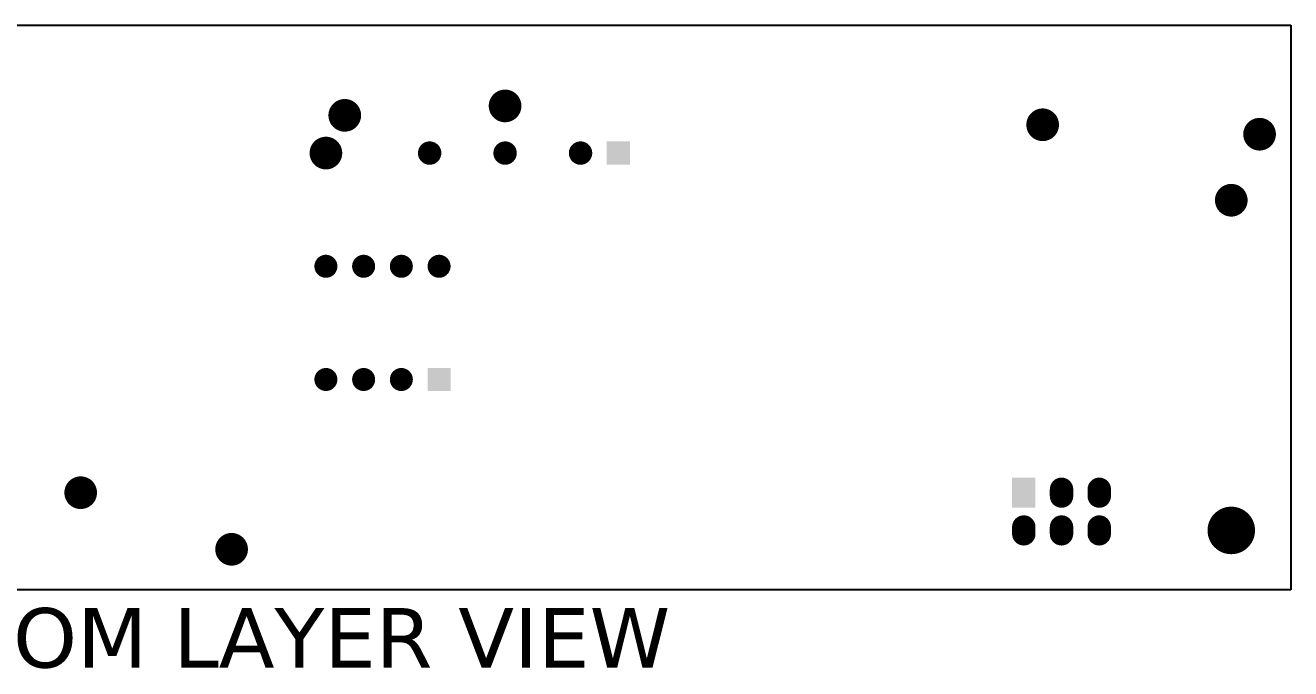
# Model space of a CAD drawing. Extents: x 40 to 180, y 103 to 200.
# Drawn here: x 95.1 to 180.3, y 102.7 to 146 of the extents above; entities that cross this region are included whole.
import ezdxf

# ---------------------------------------------------------------- set-up
doc = ezdxf.new("R2010")
doc.units = 0
doc.header["$MEASUREMENT"] = 0
doc.layers.get('0').update_dxf_attribs({"linetype": 'CONTINUOUS'})
for name, color, linetype in [('25-334-1_DRL', 1, 'CONTINUOUS'), ('25-335-0_DRD', 7, 'CONTINUOUS'), ('25-335-0_SMB', 253, 'CONTINUOUS'), ('THRUHOLE_NPT', 13, 'CONTINUOUS')]:
    doc.layers.add(name, color=color, linetype=linetype)
doc.styles.get("Standard").update_dxf_attribs({"font": 'verdana.ttf', "height": 4})

# ---------------------------------------------------------------- blocks, each defined once
blk = doc.blocks.new('OBLONG_13')
at = {"const_width": 1.5748}
blk.add_lwpolyline([(0, 0.2286), (0, -0.2286)], dxfattribs=at)
at = {"const_width": 0.7874}
for points in [[(-0.3937, 0.2286, 1), (0.3937, 0.2286, 1)], [(-0.3937, -0.2286, 1), (0.3937, -0.2286, 1)]]:
    blk.add_lwpolyline(points, format="xyb", close=True, dxfattribs=at)
blk = doc.blocks.new('RECTANGLE_14')
blk.add_solid([(0.7874, 1.016), (0.7874, -1.016), (-0.7874, 1.016), (-0.7874, -1.016)])
blk = doc.blocks.new('ROUND_19')
at = {"const_width": 1.09982}
blk.add_lwpolyline([(-0.54991, 0, 1), (0.54991, 0, 1)], format="xyb", close=True, dxfattribs=at)
blk = doc.blocks.new('ROUND_28')
at = {"const_width": 0.7747}
blk.add_lwpolyline([(-0.38735, 0, 1), (0.38735, 0, 1)], format="xyb", close=True, dxfattribs=at)
blk = doc.blocks.new('SQUARE_29')
blk.add_solid([(0.7747, 0.7747), (0.7747, -0.7747), (-0.7747, 0.7747), (-0.7747, -0.7747)])
blk = doc.blocks.new('ROUND_31')
at = {"const_width": 0.7874}
blk.add_lwpolyline([(-0.3937, 0, 1), (0.3937, 0, 1)], format="xyb", close=True, dxfattribs=at)
blk = doc.blocks.new('SQUARE_32')
blk.add_solid([(0.7874, 0.7874), (0.7874, -0.7874), (-0.7874, 0.7874), (-0.7874, -0.7874)])
blk = doc.blocks.new('ROUND_1')
at = {"const_width": 1.6002}
blk.add_lwpolyline([(-0.8001, 0, 1), (0.8001, 0, 1)], format="xyb", close=True, dxfattribs=at)

msp = doc.modelspace()

# ---------------------------------------------------------------- linework, layer by layer
at = {"layer": '25-335-0_DRD'}
for p, q in [((40.259, 145.98), (180.259, 145.98)), ((180.259, 145.98), (180.259, 107.979)), ((180.259, 107.979), (40.259, 107.979))]:
    msp.add_line(p, q, dxfattribs=at)

# ---------------------------------------------------------------- block references
at = {"layer": '25-335-0_SMB', "xscale": -1}
for name, p in [('ROUND_19', (127.364, 140.555)), ('ROUND_19', (116.569, 139.92)), ('ROUND_19', (163.559, 139.285)), ('ROUND_19', (178.164, 138.65)), ('ROUND_19', (115.299, 137.38)), ('ROUND_31', (122.284, 137.38)), ('ROUND_31', (127.364, 137.38)), ('ROUND_31', (132.444, 137.38)), ('SQUARE_32', (134.984, 137.38)), ('ROUND_19', (176.259, 134.205)), ('ROUND_28', (115.299, 129.76)), ('ROUND_28', (117.839, 129.76)), ('ROUND_28', (120.379, 129.76)), ('ROUND_28', (122.919, 129.76)), ('ROUND_28', (115.299, 122.14)), ('ROUND_28', (117.839, 122.14)), ('ROUND_28', (120.379, 122.14)), ('SQUARE_29', (122.919, 122.14)), ('ROUND_19', (98.789, 114.52)), ('RECTANGLE_14', (162.289, 114.52)), ('OBLONG_13', (164.829, 114.52)), ('OBLONG_13', (167.369, 114.52)), ('OBLONG_13', (162.289, 111.98)), ('OBLONG_13', (164.829, 111.98)), ('OBLONG_13', (167.369, 111.98)), ('ROUND_19', (108.949, 110.71))]:
    msp.add_blockref(name, p, dxfattribs=at)
at = {"layer": 'THRUHOLE_NPT', "xscale": -1}
msp.add_blockref('ROUND_1', (176.259, 111.98), dxfattribs=at)

# ---------------------------------------------------------------- texts
at = {"layer": '25-334-1_DRL', "linetype": 'Continuous'}
msp.add_text('BOTTOM LAYER VIEW', height=4, dxfattribs=at).set_placement((79.444, 102.752))

doc.saveas('drawing.dxf')
